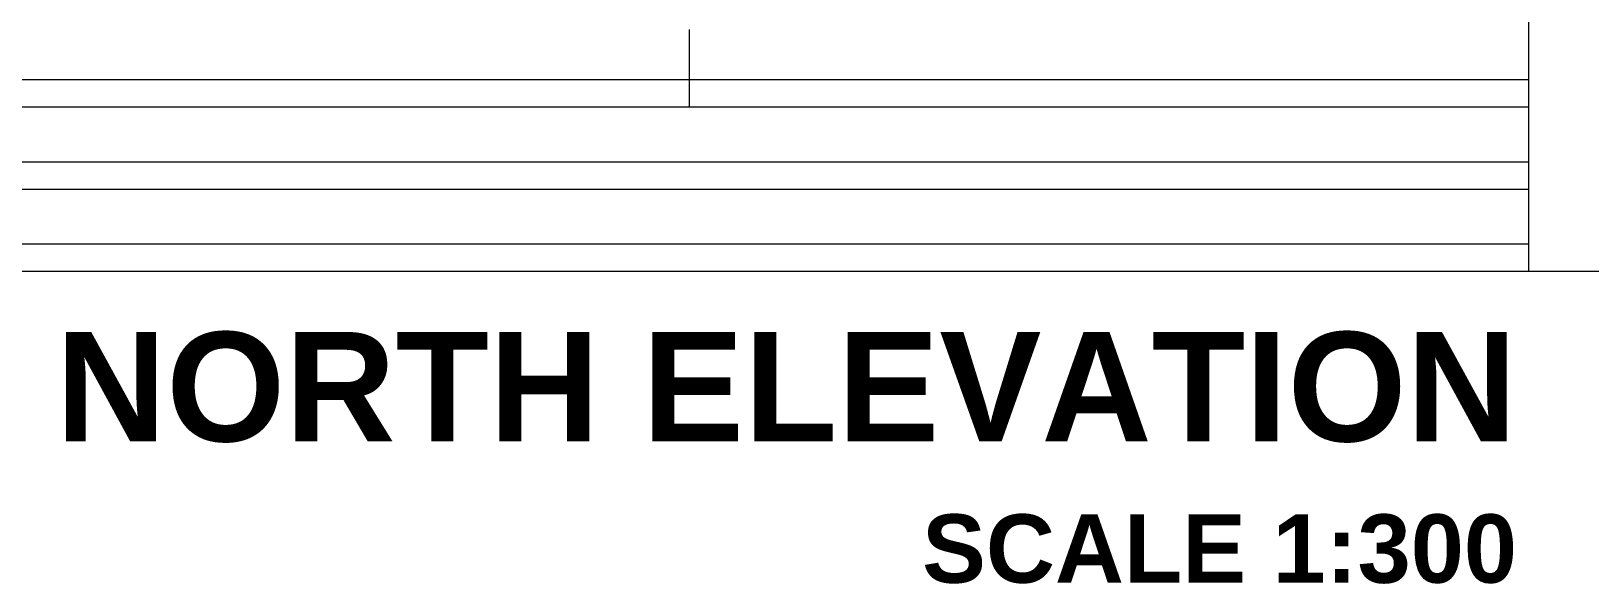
# Model space of a CAD drawing. Header units: inches. Extents: x 1090 to 1325, y 2 to 154.
# Drawn here: x 1137.9 to 1194.8, y 1.5 to 21.8 of the extents above; entities that cross this region are included whole.
import ezdxf

# ---------------------------------------------------------------- set-up
doc = ezdxf.new("R2010")
doc.units = ezdxf.units.IN
doc.header["$MEASUREMENT"] = 0
doc.layers.add('elev 1', color=252, linetype='Continuous', lineweight=9)
doc.layers.add('walls', color=250, linetype='Continuous', lineweight=18)
doc.styles.get("Standard").update_dxf_attribs({"font": 'arial.ttf'})

msp = doc.modelspace()

# ---------------------------------------------------------------- linework, layer by layer
at = {"layer": 'elev 1'}
for p, q in [((1192.573, 12.971), (1192.573, 61.971)), ((1161.888, 21.821), (1161.888, 18.971)), ((1192.573, 19.971), (1136.574, 19.971)), ((1192.573, 18.971), (1136.574, 18.971)), ((1192.573, 16.971), (1136.574, 16.971)), ((1192.573, 15.971), (1136.574, 15.971)), ((1192.573, 13.971), (1136.574, 13.971)), ((1192.573, 12.971), (1136.574, 12.971))]:
    msp.add_line(p, q, dxfattribs=at)
at = {"layer": 'walls'}
msp.add_line((1225.878, 12.971), (1136.574, 12.971), dxfattribs=at)

# ---------------------------------------------------------------- texts
at = {"insert": (1192.143, 10.756), "char_height": 4, "attachment_point": 3}
msp.add_mtext_dynamic_manual_height_columns('{\\fArial|b1|i0|c0|p34;NORTH ELEVATION\\P\\H0.625x;SCALE 1:300}', width=1190.71378, gutter_width=20, heights=[0], dxfattribs=at)

doc.saveas('drawing.dxf')
